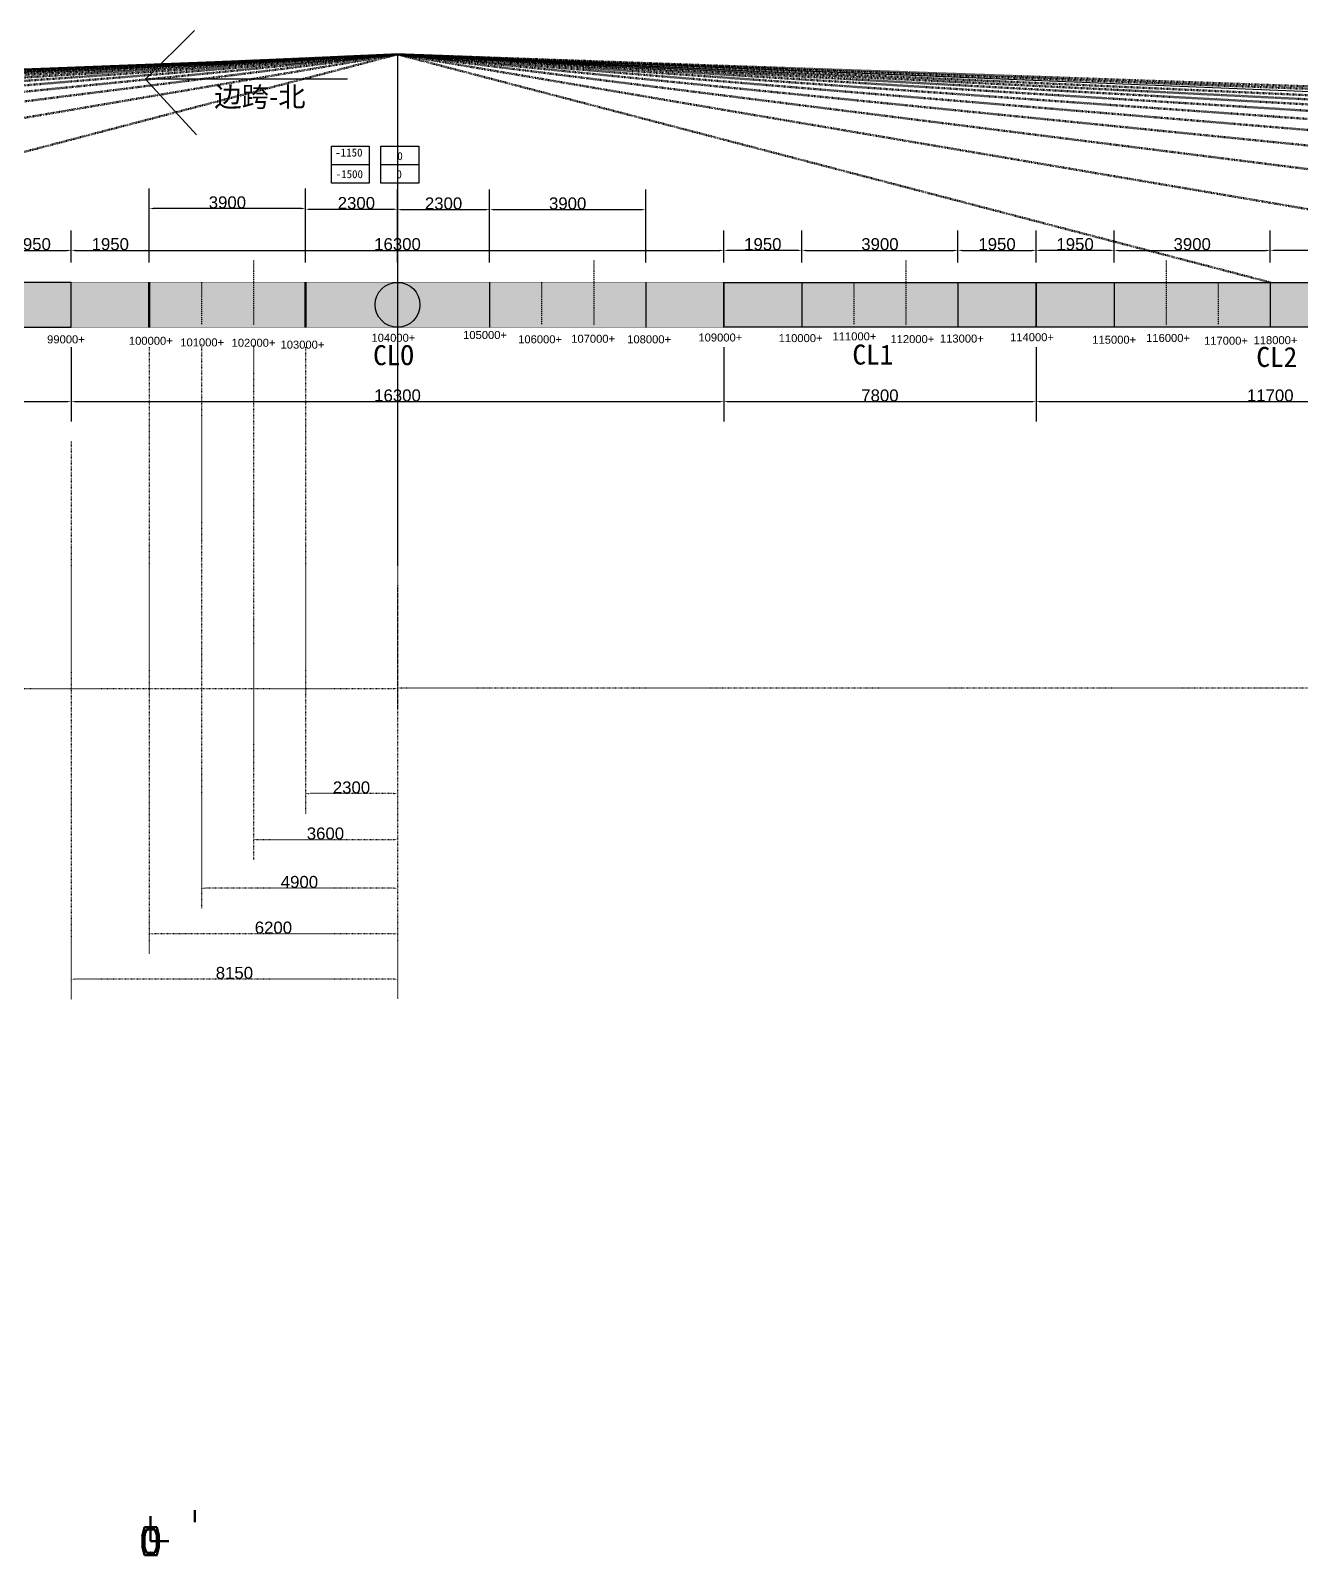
# Model space of a CAD drawing. Header units: millimetres. Extents: x -150378 to 490000, y -63094 to 58178.
# Drawn here: x -9167 to 22580, y -31835 to 6293 of the extents above; entities that cross this region are included whole.
import ezdxf

# ---------------------------------------------------------------- set-up
doc = ezdxf.new("R2010")
doc.units = ezdxf.units.MM
doc.set_wipeout_variables(frame=1)
doc.header["$PDMODE"] = 3
doc.header["$PDSIZE"] = 200
doc.linetypes.add('ACAD_ISO03W100', pattern=[30, 12, -18])
doc.linetypes.add('DASHDOTX2', pattern=[50.8, 25.4, -12.7, 0, -12.7])
doc.layers.add('横隔板', color=7, linetype='Continuous', lineweight=200)
doc.styles.get("Standard").update_dxf_attribs({"font": 'arial.ttf'})
doc.dimstyles.new('ISO-25', dxfattribs={"dimtxt": 300, "dimasz": 100, "dimexe": 500, "dimexo": 500, "dimtad": 1, "dimtxsty": 'Standard', "dimcen": 2.5, "dimadec": 0, "dimazin": 0, "dimtfac": 1, "dimtmove": 0, "dimatfit": 3, "dimfxl": 1, "dimarcsym": 0})

# ---------------------------------------------------------------- blocks, each defined once
blk = doc.blocks.new('*D1')
at = {"color": 0, "lineweight": -2, "transparency": 16777216}
for p, q in [((-8150, 500), (-8150, 1299)), ((8150, 500), (8150, 1299)), ((-8050, 799), (8050, 799))]:
    blk.add_line(p, q, dxfattribs=at)
at = {"color": 0, "transparency": 16777216}
for points in [[(-8050, 816), (-8050, 782), (-8150, 799)], [(8050, 816), (8050, 782), (8150, 799)]]:
    blk.add_solid(points, dxfattribs=at)
at = {"layer": 'Defpoints', "color": 0, "transparency": 16777216}
for p in [(8150, 799), (-8150, 0), (8150, 0)]:
    blk.add_point(p, dxfattribs=at)
at = {"color": 0, "transparency": 16777216, "insert": (0, 953), "char_height": 300, "attachment_point": 5}
blk.add_mtext('16300', dxfattribs=at)
blk = doc.blocks.new('*D4')
at = {"color": 0, "lineweight": -2, "transparency": 16777216}
for p, q in [((-2300, 500), (-2300, 2327)), ((0, 500), (0, 2327)), ((-2200, 1827), (-100, 1827))]:
    blk.add_line(p, q, dxfattribs=at)
at = {"color": 0, "transparency": 16777216}
for points in [[(-2200, 1844), (-2200, 1810), (-2300, 1827)], [(-100, 1844), (-100, 1810), (0, 1827)]]:
    blk.add_solid(points, dxfattribs=at)
at = {"layer": 'Defpoints', "color": 0, "transparency": 16777216}
for p in [(0, 1827), (-2300, 0), (0, 0)]:
    blk.add_point(p, dxfattribs=at)
at = {"color": 0, "transparency": 16777216, "insert": (-1028, 1981), "char_height": 300, "attachment_point": 5}
blk.add_mtext('2300', dxfattribs=at)
blk = doc.blocks.new('*D7')
at = {"color": 0, "lineweight": -2, "transparency": 16777216}
for p, q in [((0, 500), (0, 2317)), ((2300, 500), (2300, 2317)), ((100, 1817), (2200, 1817))]:
    blk.add_line(p, q, dxfattribs=at)
at = {"color": 0, "transparency": 16777216}
for points in [[(100, 1834), (100, 1800), (0, 1817)], [(2200, 1834), (2200, 1800), (2300, 1817)]]:
    blk.add_solid(points, dxfattribs=at)
at = {"layer": 'Defpoints', "color": 0, "transparency": 16777216}
for p in [(2300, 1817), (0, 0), (2300, 0)]:
    blk.add_point(p, dxfattribs=at)
at = {"color": 0, "transparency": 16777216, "insert": (1150, 1971), "char_height": 300, "attachment_point": 5}
blk.add_mtext('2300', dxfattribs=at)
blk = doc.blocks.new('*D8')
at = {"color": 0, "lineweight": -2, "transparency": 16777216}
for p, q in [((-6200, 500), (-6200, 2344)), ((-2300, 500), (-2300, 2344)), ((-2400, 1844), (-6100, 1844))]:
    blk.add_line(p, q, dxfattribs=at)
at = {"color": 0, "transparency": 16777216}
for points in [[(-6100, 1860), (-6100, 1827), (-6200, 1844)], [(-2400, 1860), (-2400, 1827), (-2300, 1844)]]:
    blk.add_solid(points, dxfattribs=at)
at = {"layer": 'Defpoints', "color": 0, "transparency": 16777216}
for p in [(-6200, 1844), (-6200, 0), (-2300, 0)]:
    blk.add_point(p, dxfattribs=at)
at = {"color": 0, "transparency": 16777216, "insert": (-4250, 1997), "char_height": 300, "attachment_point": 5}
blk.add_mtext('3900', dxfattribs=at)
blk = doc.blocks.new('*D9')
at = {"color": 0, "lineweight": -2, "transparency": 16777216}
for p, q in [((2300, 500), (2300, 2317)), ((6200, 500), (6200, 2317)), ((2400, 1817), (6100, 1817))]:
    blk.add_line(p, q, dxfattribs=at)
at = {"color": 0, "transparency": 16777216}
for points in [[(2400, 1834), (2400, 1800), (2300, 1817)], [(6100, 1834), (6100, 1800), (6200, 1817)]]:
    blk.add_solid(points, dxfattribs=at)
at = {"layer": 'Defpoints', "color": 0, "transparency": 16777216}
for p in [(6200, 1817), (2300, 0), (6200, 0)]:
    blk.add_point(p, dxfattribs=at)
at = {"color": 0, "transparency": 16777216, "insert": (4250, 1971), "char_height": 300, "attachment_point": 5}
blk.add_mtext('3900', dxfattribs=at)
blk = doc.blocks.new('*D10')
at = {"color": 0, "lineweight": -2, "transparency": 16777216}
for p, q in [((-8150, -1620), (-8150, -3480)), ((8150, -1620), (8150, -3480)), ((-8050, -2980), (8050, -2980))]:
    blk.add_line(p, q, dxfattribs=at)
at = {"color": 0, "transparency": 16777216}
for points in [[(-8050, -2964), (-8050, -2997), (-8150, -2980)], [(8050, -2964), (8050, -2997), (8150, -2980)]]:
    blk.add_solid(points, dxfattribs=at)
at = {"layer": 'Defpoints', "color": 0, "transparency": 16777216}
for p in [(-8150, -1120), (8150, -1120), (8150, -2980)]:
    blk.add_point(p, dxfattribs=at)
at = {"color": 0, "transparency": 16777216, "insert": (0, -2827), "char_height": 300, "attachment_point": 5}
blk.add_mtext('16300', dxfattribs=at)
blk = doc.blocks.new('*D11')
at = {"color": 0, "lineweight": -2, "transparency": 16777216}
for p, q in [((-15950, -1618), (-15950, -3480)), ((-8150, -1618), (-8150, -3480)), ((-15850, -2980), (-8250, -2980))]:
    blk.add_line(p, q, dxfattribs=at)
at = {"color": 0, "transparency": 16777216}
for points in [[(-15850, -2964), (-15850, -2997), (-15950, -2980)], [(-8250, -2964), (-8250, -2997), (-8150, -2980)]]:
    blk.add_solid(points, dxfattribs=at)
at = {"layer": 'Defpoints', "color": 0, "transparency": 16777216}
for p in [(-15950, -1118), (-8150, -1118), (-8150, -2980)]:
    blk.add_point(p, dxfattribs=at)
at = {"color": 0, "transparency": 16777216, "insert": (-12050, -2827), "char_height": 300, "attachment_point": 5}
blk.add_mtext('7800', dxfattribs=at)
blk = doc.blocks.new('*D12')
at = {"color": 0, "lineweight": -2, "transparency": 16777216}
for p, q in [((-10100, 500), (-10100, 1299)), ((-8150, 500), (-8150, 1299)), ((-10000, 799), (-8250, 799))]:
    blk.add_line(p, q, dxfattribs=at)
at = {"color": 0, "transparency": 16777216}
for points in [[(-10000, 816), (-10000, 782), (-10100, 799)], [(-8250, 816), (-8250, 782), (-8150, 799)]]:
    blk.add_solid(points, dxfattribs=at)
at = {"layer": 'Defpoints', "color": 0, "transparency": 16777216}
for p in [(-8150, 799), (-10100, 0), (-8150, 0)]:
    blk.add_point(p, dxfattribs=at)
at = {"color": 0, "transparency": 16777216, "insert": (-9125, 953), "char_height": 300, "attachment_point": 5}
blk.add_mtext('1950', dxfattribs=at)
blk = doc.blocks.new('*D15')
at = {"color": 0, "lineweight": -2, "transparency": 16777216}
for p, q in [((8150, 500), (8150, 1299)), ((10100, 500), (10100, 1299)), ((10000, 799), (8250, 799))]:
    blk.add_line(p, q, dxfattribs=at)
at = {"color": 0, "transparency": 16777216}
for points in [[(8250, 816), (8250, 782), (8150, 799)], [(10000, 816), (10000, 782), (10100, 799)]]:
    blk.add_solid(points, dxfattribs=at)
at = {"layer": 'Defpoints', "color": 0, "transparency": 16777216}
for p in [(8150, 799), (8150, 0), (10100, 0)]:
    blk.add_point(p, dxfattribs=at)
at = {"color": 0, "transparency": 16777216, "insert": (9125, 953), "char_height": 300, "attachment_point": 5}
blk.add_mtext('1950', dxfattribs=at)
blk = doc.blocks.new('*D16')
at = {"color": 0, "lineweight": -2, "transparency": 16777216}
for p, q in [((10100, 500), (10100, 1299)), ((14000, 500), (14000, 1299)), ((10200, 799), (13900, 799))]:
    blk.add_line(p, q, dxfattribs=at)
at = {"color": 0, "transparency": 16777216}
for points in [[(10200, 816), (10200, 782), (10100, 799)], [(13900, 816), (13900, 782), (14000, 799)]]:
    blk.add_solid(points, dxfattribs=at)
at = {"layer": 'Defpoints', "color": 0, "transparency": 16777216}
for p in [(14000, 799), (14000, 0), (10100, 0)]:
    blk.add_point(p, dxfattribs=at)
at = {"color": 0, "transparency": 16777216, "insert": (12050, 953), "char_height": 300, "attachment_point": 5}
blk.add_mtext('3900', dxfattribs=at)
blk = doc.blocks.new('*D17')
at = {"color": 0, "lineweight": -2, "transparency": 16777216}
for p, q in [((14000, 500), (14000, 1299)), ((15950, 500), (15950, 1299)), ((14100, 799), (15850, 799))]:
    blk.add_line(p, q, dxfattribs=at)
at = {"color": 0, "transparency": 16777216}
for points in [[(14100, 816), (14100, 782), (14000, 799)], [(15850, 816), (15850, 782), (15950, 799)]]:
    blk.add_solid(points, dxfattribs=at)
at = {"layer": 'Defpoints', "color": 0, "transparency": 16777216}
for p in [(15950, 799), (14000, 0), (15950, 0)]:
    blk.add_point(p, dxfattribs=at)
at = {"color": 0, "transparency": 16777216, "insert": (14975, 953), "char_height": 300, "attachment_point": 5}
blk.add_mtext('1950', dxfattribs=at)
blk = doc.blocks.new('*D18')
at = {"color": 0, "lineweight": -2, "transparency": 16777216}
for p, q in [((8150, -1620), (8150, -3480)), ((15950, -1620), (15950, -3480)), ((8250, -2980), (15850, -2980))]:
    blk.add_line(p, q, dxfattribs=at)
at = {"color": 0, "transparency": 16777216}
for points in [[(8250, -2964), (8250, -2997), (8150, -2980)], [(15850, -2964), (15850, -2997), (15950, -2980)]]:
    blk.add_solid(points, dxfattribs=at)
at = {"layer": 'Defpoints', "color": 0, "transparency": 16777216}
for p in [(8150, -1120), (15950, -1120), (15950, -2980)]:
    blk.add_point(p, dxfattribs=at)
at = {"color": 0, "transparency": 16777216, "insert": (12050, -2827), "char_height": 300, "attachment_point": 5}
blk.add_mtext('7800', dxfattribs=at)
blk = doc.blocks.new('*D26')
at = {"color": 0, "lineweight": -2, "transparency": 16777216}
for p, q in [((15950, -1619), (15950, -3480)), ((27650, -1619), (27650, -3480)), ((16050, -2980), (27550, -2980))]:
    blk.add_line(p, q, dxfattribs=at)
at = {"color": 0, "transparency": 16777216}
for points in [[(16050, -2964), (16050, -2997), (15950, -2980)], [(27550, -2964), (27550, -2997), (27650, -2980)]]:
    blk.add_solid(points, dxfattribs=at)
at = {"layer": 'Defpoints', "color": 0, "transparency": 16777216}
for p in [(15950, -1119), (27650, -1119), (27650, -2980)]:
    blk.add_point(p, dxfattribs=at)
at = {"color": 0, "transparency": 16777216, "insert": (21800, -2827), "char_height": 300, "attachment_point": 5}
blk.add_mtext('11700', dxfattribs=at)
blk = doc.blocks.new('*D27')
at = {"color": 0, "lineweight": -2, "transparency": 16777216}
for p, q in [((21800, 500), (21800, 1299)), ((25700, 500), (25700, 1299)), ((25600, 799), (21900, 799))]:
    blk.add_line(p, q, dxfattribs=at)
at = {"color": 0, "transparency": 16777216}
for points in [[(21900, 816), (21900, 782), (21800, 799)], [(25600, 816), (25600, 782), (25700, 799)]]:
    blk.add_solid(points, dxfattribs=at)
at = {"layer": 'Defpoints', "color": 0, "transparency": 16777216}
for p in [(21800, 799), (21800, 0), (25700, 0)]:
    blk.add_point(p, dxfattribs=at)
at = {"color": 0, "transparency": 16777216, "insert": (23750, 953), "char_height": 300, "attachment_point": 5}
blk.add_mtext('3900', dxfattribs=at)
blk = doc.blocks.new('*D28')
at = {"color": 0, "lineweight": -2, "transparency": 16777216}
for p, q in [((15950, 500), (15950, 1299)), ((17900, 500), (17900, 1299)), ((17800, 799), (16050, 799))]:
    blk.add_line(p, q, dxfattribs=at)
at = {"color": 0, "transparency": 16777216}
for points in [[(16050, 816), (16050, 782), (15950, 799)], [(17800, 816), (17800, 782), (17900, 799)]]:
    blk.add_solid(points, dxfattribs=at)
at = {"layer": 'Defpoints', "color": 0, "transparency": 16777216}
for p in [(15950, 799), (15950, 0), (17900, 0)]:
    blk.add_point(p, dxfattribs=at)
at = {"color": 0, "transparency": 16777216, "insert": (16925, 953), "char_height": 300, "attachment_point": 5}
blk.add_mtext('1950', dxfattribs=at)
blk = doc.blocks.new('*D24')
at = {"color": 0, "lineweight": -2, "transparency": 16777216}
for p, q in [((17900, 500), (17900, 1299)), ((21800, 500), (21800, 1299)), ((18000, 799), (21700, 799))]:
    blk.add_line(p, q, dxfattribs=at)
at = {"color": 0, "transparency": 16777216}
for points in [[(18000, 816), (18000, 782), (17900, 799)], [(21700, 816), (21700, 782), (21800, 799)]]:
    blk.add_solid(points, dxfattribs=at)
at = {"layer": 'Defpoints', "color": 0, "transparency": 16777216}
for p in [(21800, 799), (17900, 0), (21800, 0)]:
    blk.add_point(p, dxfattribs=at)
at = {"color": 0, "transparency": 16777216, "insert": (19850, 953), "char_height": 300, "attachment_point": 5}
blk.add_mtext('3900', dxfattribs=at)
blk = doc.blocks.new('*D136')
at = {"color": 0, "linetype": 'ACAD_ISO03W100', "lineweight": -2, "transparency": 16777216}
for p, q in [((-150000, -1622), (-150000, -10652)), ((0, -7582), (0, -10652)), ((-100, -10152), (-149900, -10152))]:
    blk.add_line(p, q, dxfattribs=at)
at = {"color": 0, "linetype": 'ACAD_ISO03W100', "lineweight": 100, "transparency": 16777216}
for points in [[(-149900, -10135), (-149900, -10169), (-150000, -10152)], [(-100, -10135), (-100, -10169), (0, -10152)]]:
    blk.add_solid(points, dxfattribs=at)
at = {"layer": 'Defpoints', "color": 0, "linetype": 'ACAD_ISO03W100', "lineweight": 100, "transparency": 16777216}
for p in [(-150000, -1122), (0, -7082), (-150000, -10152)]:
    blk.add_point(p, dxfattribs=at)
at = {"color": 0, "linetype": 'ACAD_ISO03W100', "lineweight": 100, "transparency": 16777216, "insert": (-75000, -9998), "char_height": 300, "attachment_point": 5}
blk.add_mtext('150000', dxfattribs=at)
blk = doc.blocks.new('*D150')
at = {"color": 0, "linetype": 'ACAD_ISO03W100', "lineweight": -2, "transparency": 16777216}
for p, q in [((0, -1620), (0, -10635)), ((170000, -1635), (170000, -10635)), ((100, -10135), (169900, -10135))]:
    blk.add_line(p, q, dxfattribs=at)
at = {"color": 0, "linetype": 'ACAD_ISO03W100', "lineweight": 100, "transparency": 16777216}
for points in [[(100, -10119), (100, -10152), (0, -10135)], [(169900, -10119), (169900, -10152), (170000, -10135)]]:
    blk.add_solid(points, dxfattribs=at)
at = {"layer": 'Defpoints', "color": 0, "linetype": 'ACAD_ISO03W100', "lineweight": 100, "transparency": 16777216}
for p in [(0, -1120), (170000, -1135), (170000, -10135)]:
    blk.add_point(p, dxfattribs=at)
at = {"color": 0, "linetype": 'ACAD_ISO03W100', "lineweight": 100, "transparency": 16777216, "insert": (85000, -9982), "char_height": 300, "attachment_point": 5}
blk.add_mtext('170000', dxfattribs=at)
blk = doc.blocks.new('*D294')
at = {"color": 0, "linetype": 'ACAD_ISO03W100', "lineweight": -2, "transparency": 16777216}
for p, q in [((-2300, -1620), (-2300, -13275)), ((0, -1620), (0, -13275)), ((-100, -12775), (-2200, -12775))]:
    blk.add_line(p, q, dxfattribs=at)
at = {"color": 0, "linetype": 'ACAD_ISO03W100', "lineweight": 100, "transparency": 16777216}
for points in [[(-2200, -12758), (-2200, -12792), (-2300, -12775)], [(-100, -12758), (-100, -12792), (0, -12775)]]:
    blk.add_solid(points, dxfattribs=at)
at = {"layer": 'Defpoints', "color": 0, "linetype": 'ACAD_ISO03W100', "lineweight": 100, "transparency": 16777216}
for p in [(-2300, -1120), (0, -1120), (-2300, -12775)]:
    blk.add_point(p, dxfattribs=at)
at = {"color": 0, "linetype": 'ACAD_ISO03W100', "lineweight": 100, "transparency": 16777216, "insert": (-1150, -12621), "char_height": 300, "attachment_point": 5}
blk.add_mtext('2300', dxfattribs=at)
blk = doc.blocks.new('*D295')
at = {"color": 0, "linetype": 'ACAD_ISO03W100', "lineweight": -2, "transparency": 16777216}
for p, q in [((-3600, -1579), (-3600, -14426)), ((0, -1620), (0, -14426)), ((-100, -13926), (-3500, -13926))]:
    blk.add_line(p, q, dxfattribs=at)
at = {"color": 0, "linetype": 'ACAD_ISO03W100', "lineweight": 100, "transparency": 16777216}
for points in [[(-3500, -13909), (-3500, -13942), (-3600, -13926)], [(-100, -13909), (-100, -13942), (0, -13926)]]:
    blk.add_solid(points, dxfattribs=at)
at = {"layer": 'Defpoints', "color": 0, "linetype": 'ACAD_ISO03W100', "lineweight": 100, "transparency": 16777216}
for p in [(-3600, -1079, -2645), (0, -1120), (-3600, -13926)]:
    blk.add_point(p, dxfattribs=at)
at = {"color": 0, "linetype": 'ACAD_ISO03W100', "lineweight": 100, "transparency": 16777216, "insert": (-1800, -13772), "char_height": 300, "attachment_point": 5}
blk.add_mtext('3600', dxfattribs=at)
blk = doc.blocks.new('*D296')
at = {"color": 0, "linetype": 'ACAD_ISO03W100', "lineweight": -2, "transparency": 16777216}
for p, q in [((-4900, -1552), (-4900, -15637)), ((0, -1620), (0, -15637)), ((-100, -15137), (-4800, -15137))]:
    blk.add_line(p, q, dxfattribs=at)
at = {"color": 0, "linetype": 'ACAD_ISO03W100', "lineweight": 100, "transparency": 16777216}
for points in [[(-4800, -15120), (-4800, -15154), (-4900, -15137)], [(-100, -15120), (-100, -15154), (0, -15137)]]:
    blk.add_solid(points, dxfattribs=at)
at = {"layer": 'Defpoints', "color": 0, "linetype": 'ACAD_ISO03W100', "lineweight": 100, "transparency": 16777216}
for p in [(-4900, -1052, -2645), (0, -1120), (-4900, -15137)]:
    blk.add_point(p, dxfattribs=at)
at = {"color": 0, "linetype": 'ACAD_ISO03W100', "lineweight": 100, "transparency": 16777216, "insert": (-2450, -14983), "char_height": 300, "attachment_point": 5}
blk.add_mtext('4900', dxfattribs=at)
blk = doc.blocks.new('*D297')
at = {"color": 0, "linetype": 'ACAD_ISO03W100', "lineweight": -2, "transparency": 16777216}
for p, q in [((-6200, -1620), (-6200, -16778)), ((0, -1620), (0, -16778)), ((-100, -16278), (-6100, -16278))]:
    blk.add_line(p, q, dxfattribs=at)
at = {"color": 0, "linetype": 'ACAD_ISO03W100', "lineweight": 100, "transparency": 16777216}
for points in [[(-6100, -16261), (-6100, -16295), (-6200, -16278)], [(-100, -16261), (-100, -16295), (0, -16278)]]:
    blk.add_solid(points, dxfattribs=at)
at = {"layer": 'Defpoints', "color": 0, "linetype": 'ACAD_ISO03W100', "lineweight": 100, "transparency": 16777216}
for p in [(-6200, -1120), (0, -1120), (-6200, -16278)]:
    blk.add_point(p, dxfattribs=at)
at = {"color": 0, "linetype": 'ACAD_ISO03W100', "lineweight": 100, "transparency": 16777216, "insert": (-3100, -16124), "char_height": 300, "attachment_point": 5}
blk.add_mtext('6200', dxfattribs=at)
blk = doc.blocks.new('*D298')
at = {"color": 0, "linetype": 'ACAD_ISO03W100', "lineweight": -2, "transparency": 16777216}
for p, q in [((0, -1620), (0, -17909)), ((-8150, -3980), (-8150, -17909)), ((-100, -17409), (-8050, -17409))]:
    blk.add_line(p, q, dxfattribs=at)
at = {"color": 0, "linetype": 'ACAD_ISO03W100', "lineweight": 100, "transparency": 16777216}
for points in [[(-8050, -17392), (-8050, -17426), (-8150, -17409)], [(-100, -17392), (-100, -17426), (0, -17409)]]:
    blk.add_solid(points, dxfattribs=at)
at = {"layer": 'Defpoints', "color": 0, "linetype": 'ACAD_ISO03W100', "lineweight": 100, "transparency": 16777216}
for p in [(0, -1120), (-8150, -3480), (-8150, -17409)]:
    blk.add_point(p, dxfattribs=at)
at = {"color": 0, "linetype": 'ACAD_ISO03W100', "lineweight": 100, "transparency": 16777216, "insert": (-4075, -17255), "char_height": 300, "attachment_point": 5}
blk.add_mtext('8150', dxfattribs=at)
blk = doc.blocks.new('*D299')
at = {"color": 0, "linetype": 'ACAD_ISO03W100', "lineweight": -2, "transparency": 16777216}
for p, q in [((-8150, 500), (-8150, 1299)), ((-6200, 500), (-6200, 1299)), ((-8050, 799), (-6300, 799))]:
    blk.add_line(p, q, dxfattribs=at)
at = {"color": 0, "linetype": 'ACAD_ISO03W100', "lineweight": 100, "transparency": 16777216}
for points in [[(-8050, 816), (-8050, 782), (-8150, 799)], [(-6300, 816), (-6300, 782), (-6200, 799)]]:
    blk.add_solid(points, dxfattribs=at)
at = {"layer": 'Defpoints', "color": 0, "linetype": 'ACAD_ISO03W100', "lineweight": 100, "transparency": 16777216}
for p in [(-6200, 799), (-8150, 0), (-6200, 0)]:
    blk.add_point(p, dxfattribs=at)
at = {"color": 0, "linetype": 'ACAD_ISO03W100', "lineweight": 100, "transparency": 16777216, "insert": (-7175, 953), "char_height": 300, "attachment_point": 5}
blk.add_mtext('1950', dxfattribs=at)

msp = doc.modelspace()

# ---------------------------------------------------------------- hatches: boundary and pattern name
at = {"true_color": 0x105689}
h = msp.add_hatch(color=146, dxfattribs=at)
h.dxf.hatch_style = 1
h.paths.add_polyline_path([(27650, -1119.046), (27650, 0), (15950, 0), (15950, -1119.046)])

# ---------------------------------------------------------------- linework, layer by layer
for p, q in [((-6292.761, 5074.266), (-5073.086, 6293.137)), ((-1247.743, 5074.266), (-6292.761, 5074.266)), ((-6292.761, 5074.266), (-5017.647, 3689.185)), ((-5017.647, 3689.185), (-6292.761, 5074.266)), ((-1652.861, 2944.823), (-705.539, 2944.823)), ((-415.158, 2942.359), (532.164, 2942.359)), ((10100, 0), (10100, -1118.353)), ((14000, 0), (14000, -1118.353)), ((17900, 0), (17900, -1119.046)), ((21800, 0), (21800, -1119.046))]:
    msp.add_line(p, q)
at = {"color": 1, "linetype": 'DASHDOTX2'}
for p, q in [((12700, 547.483), (12700, -1079.094, -2644.819)), ((19200, 547.483), (19200, -1079.094, -2644.819)), ((20500, 0, 2240.514), (20500, -1052.108, -2644.819)), ((11400, 0, 2240.514), (11400, -1052.108, -2644.819))]:
    msp.add_line(p, q, dxfattribs=at)
at = {"lineweight": 100}
for p, q in [((-6166.138, -30829.488), (-6166.138, -31450.987)), ((-5067.041, -30679.452), (-5067.041, -30979.452)), ((-5067.041, -30979.452), (-5067.041, -30979.452, -100)), ((-6166.138, -31450.987), (-5710.451, -31450.987))]:
    msp.add_line(p, q, dxfattribs=at)
at = {"color": 1, "lineweight": 100}
for p, q in [((-6316.138, -31100.987), (-6366.138, -31300.987)), ((-6316.138, -31100.987), (-6016.138, -31100.987)), ((-6316.138, -31300.987), (-6266.138, -31160.987)), ((-6266.138, -31160.987), (-6066.138, -31160.987)), ((-6016.138, -31300.987), (-6066.138, -31160.987)), ((-6016.138, -31100.987), (-5966.138, -31300.987)), ((-6366.138, -31300.987), (-6366.138, -31600.987)), ((-6366.138, -31600.987), (-6316.138, -31800.987)), ((-6316.138, -31600.987), (-6316.138, -31300.987)), ((-6266.138, -31740.987), (-6316.138, -31600.987)), ((-6066.138, -31740.987), (-6016.138, -31600.987)), ((-6016.138, -31600.987), (-6016.138, -31300.987)), ((-5966.138, -31600.987), (-6016.138, -31800.987)), ((-5966.138, -31300.987), (-5966.138, -31600.987)), ((-6316.138, -31800.987), (-6016.138, -31800.987)), ((-6266.138, -31740.987), (-6066.138, -31740.987))]:
    msp.add_line(p, q, dxfattribs=at)
for points in [[(-1652.861, 3406.723), (-705.539, 3406.723), (-705.539, 2482.923), (-1652.861, 2482.923)], [(-415.158, 3404.259), (532.164, 3404.259), (532.164, 2480.459), (-415.158, 2480.459)], [(-8150, 0), (8150, 0), (8150, -1119.81), (-8150, -1119.81)], [(15950, 0), (27650, 0), (27650, -1119.046), (15950, -1119.046)]]:
    msp.add_lwpolyline(points, close=True)

# ---------------------------------------------------------------- texts
at = {"char_height": 500}
for s, insert, attachment_point in [('{\\fSimSun|b0|i0|c134|p2;边跨}-{\\fSimSun|b0|i0|c134|p2;北}', (-4575.556, 4889.033), 1), ('{\\fSimSun|b0|i0|c134|p2;CLO}', (-609.883, -1568.701), 1), ('{\\fSimSun|b0|i0|c134|p2;CL1}', (11362.887, -1553.558), 1), ('{\\fSimSun|b0|i0|c134|p2;CL2}', (22473.032, -1613.217), 3)]:
    msp.add_mtext_dynamic_manual_height_columns(s, width=4129.02136, gutter_width=12.5, heights=[0], dxfattribs=dict(at, insert=insert, attachment_point=attachment_point))
at = {"color": 1, "char_height": 200, "attachment_point": 1}
for s, width, insert in [('{\\fSimSun|b0|i0|c134|p2;-1150}', 866.99239, (-1554.586, 3343.607)), ('{\\fSimSun|b0|i0|c134|p2;0}', 866.99239, (-4.786, 3255.534)), ('{\\fSimSun|b0|i0|c134|p2;-1500}', 815.31736, (-1543.103, 2804.245)), ('{\\fSimSun|b0|i0|c134|p2;0}', 815.31736, (-27.74, 2801.781))]:
    msp.add_mtext_dynamic_manual_height_columns(s, width=width, gutter_width=12.5, heights=[0], dxfattribs=dict(at, insert=insert))
at = {"linetype": 'ACAD_ISO03W100', "lineweight": 100, "char_height": 200, "attachment_point": 3}
for s, insert in [('99000+', (-7812.148, -1323.707)), ('100000+', (-5614.034, -1358.977)), ('101000+', (-4331.436, -1399.492)), ('102000+', (-3048.917, -1408.744)), ('103000+', (-1826.798, -1455.665)), ('106000+', (4108.883, -1322.085)), ('108000+', (6832.55, -1322.286)), ('110000+', (10616.423, -1292.372)), ('111000+', (11961.39, -1248.986)), ('112000+', (13407.738, -1317.477)), ('113000+', (14644.432, -1304.031)), ('114000+', (16396.698, -1270.03)), ('115000+', (18449.875, -1332.327)), ('116000+', (19794.842, -1288.94)), ('117000+', (21241.19, -1357.431)), ('118000+', (22477.884, -1343.986))]:
    msp.add_mtext_dynamic_manual_height_columns(s, width=1034.48869, gutter_width=12.5, heights=[0], dxfattribs=dict(at, insert=insert))
at = {"lineweight": 100, "char_height": 20, "attachment_point": 1}
for s, insert in [('62', (-6351.754, -31070.796)), ('12', (-6264.886, -31176.526)), ('51', (-6157.246, -31060.362)), ('1', (-6157.987, -31176.465)), ('2', (-6082.655, -31177.512)), ('52', (-6011.431, -31073.03)), ('61', (-6407.235, -31302.915)), ('59', (-6405.113, -31586.843)), ('60', (-6399.844, -31453.554)), ('11', (-6309.423, -31302.671)), ('9', (-6307.301, -31586.599)), ('10', (-6302.032, -31453.311)), ('3', (-6040.305, -31294.745)), ('5', (-6036.785, -31577.222)), ('4', (-6035.794, -31414.971)), ('54', (-5958.717, -31407.532)), ('55', (-5955.477, -31579.912)), ('53', (-5952.009, -31288.726)), ('58', (-6343.188, -31806.884)), ('8', (-6256.533, -31706.708)), ('57', (-6183.367, -31815.171)), ('7', (-6182.229, -31710.865)), ('6', (-6085.52, -31706.274)), ('56', (-6009.564, -31808.935))]:
    msp.add_mtext_dynamic_manual_height_columns(s, width=174.05017, gutter_width=12.5, heights=[0], dxfattribs=dict(at, insert=insert))

# ---------------------------------------------------------------- dimensions: what is measured, and where the dimension line sits
dim = msp.add_linear_dim(base=(8150, 798.905), p1=(-8150, 0), p2=(8150, 0), dimstyle='ISO-25')
dim.commit()
dim.dimension.update_dxf_attribs({"geometry": '*D1', "text_midpoint": (0, 952.805)})
for base, p1, p2, picture, middle in [((14000, 798.905), (10100, 0), (14000, 0), '*D16', (12050, 952.805)), ((15950, 798.905), (14000, 0), (15950, 0), '*D17', (14975, 952.702)), ((15950, 798.905), (17900, 0), (15950, 0), '*D28', (16925, 952.702)), ((21800, 798.905), (17900, 0), (21800, 0), '*D24', (19850, 952.805)), ((21800, 798.905), (25700, 0), (21800, 0), '*D27', (23750, 952.805)), ((27650, -2980.402), (15950, -1119.046), (27650, -1119.046), '*D26', (21800, -2826.606))]:
    dim = msp.add_linear_dim(base=base, p1=p1, p2=p2, angle=180, dimstyle='ISO-25')
    dim.commit()
    dim.dimension.update_dxf_attribs({"geometry": picture, "text_midpoint": middle})

# ---------------------------------------------------------------- next in the draw order: wipeouts: each hides what was drawn before it
msp.add_wipeout([(-8150, 0), (8150, 0), (8150, -1119.81), (-8150, -1119.81)])

# ---------------------------------------------------------------- next in the draw order: hatches: boundary and pattern name
h = msp.add_hatch(color=3)
h.dxf.hatch_style = 1
h.paths.add_polyline_path([(-8150, 0), (-10100, 0), (-10100, -1118.353), (-8150, -1118.353)])
h.paths.add_polyline_path([(-10100, 0), (-12050, 0), (-12050, -1118.353), (-10100, -1118.353)])
h.paths.add_polyline_path([(-12050, 0), (-14000, 0), (-14000, -1118.353), (-12050, -1118.353)])
h.paths.add_polyline_path([(-14000, 0), (-15950, 0), (-15950, -1118.353), (-14000, -1118.353)])
h = msp.add_hatch()
h.set_pattern_fill('ANGLE', color=256)
h.set_pattern_definition([(0, (0, 0), (0, 6.985), [5.08, -1.905]), (90, (0, 0), (-6.985, 4e-16), [5.08, -1.905])])
h.paths.add_polyline_path([(8150, -1119.81), (8150, 0), (-8150, 0), (-8150, -1119.81)])
h = msp.add_hatch(color=256)
h.dxf.hatch_style = 1
h.set_gradient(color1=(0, 0, 255), color2=(255, 255, 0), tint=1)
h.paths.add_polyline_path([(8150, -1119.81), (8150, 0), (-8150, 0), (-8150, -1119.81)])
h = msp.add_hatch(color=3)
h.dxf.hatch_style = 1
h.paths.add_polyline_path([(559.905, -559.905, 1), (-559.905, -559.905, 1)])
at = {"true_color": 0xed1f24}
h = msp.add_hatch(color=240, dxfattribs=at)
h.dxf.hatch_style = 1
h.paths.add_polyline_path([(8150, -1119.81), (8150, 0), (-8150, 0), (-8150, -1119.81)])
h = msp.add_hatch(color=3)
h.dxf.hatch_style = 1
h.paths.add_polyline_path([(10100, 0), (8150, 0), (8150, -1118.353), (10100, -1118.353)])
h.paths.add_polyline_path([(12050, 0), (10100, 0), (10100, -1118.353), (12050, -1118.353)])
h.paths.add_polyline_path([(14000, 0), (12050, 0), (12050, -1118.353), (14000, -1118.353)])
h.paths.add_polyline_path([(15950, 0), (14000, 0), (14000, -1118.353), (15950, -1118.353)])

# ---------------------------------------------------------------- next in the draw order: linework, layer by layer
for p, q in [((-146600, 0), (0, 5696.894, 106998.121)), ((-138800, 0), (0, 5696.894, 106998.121)), ((138800, 0), (0, 5696.894, 106998.121)), ((2300, 0), (2300, -1119.81)), ((6200, 0), (6200, -1119.81))]:
    msp.add_line(p, q)
at = {"linetype": 'ACAD_ISO03W100', "lineweight": 100}
for p in [(-131000, 0), (-123200, 0), (-115400, 0), (-103700, 0), (-92000, 0), (-80300, 0), (-68600, 0), (-56900, 0), (-45200, 0), (-33500, 0), (-21800, 0), (115400, 0), (103700, 0), (92000, 0), (80300, 0), (68600, 0), (56900, 0), (45200, 0), (33500, 0), (21800, 0), (150500, 0), (162200, 0), (127100, 0)]:
    msp.add_line(p, (0, 5696.894, 106998.121), dxfattribs=at)
at = {"color": 1}
msp.add_line((0, 5696.894, 106998.121), (0, -7081.901), dxfattribs=at)
at = {"color": 1, "linetype": 'DASHDOTX2'}
for p, q in [((-3600, 547.483), (-3600, -1079.094, -2644.819)), ((4900, 547.483), (4900, -1079.094, -2644.819)), ((-4900, 0, 2240.514), (-4900, -1052.108, -2644.819)), ((3600, 0, 2240.514), (3600, -1052.108, -2644.819))]:
    msp.add_line(p, q, dxfattribs=at)
for points in [[(-8150, 0), (-15950, 0), (-15950, -1118.353), (-8150, -1118.353)], [(8150, 0), (15950, 0), (15950, -1118.353), (8150, -1118.353)]]:
    msp.add_lwpolyline(points, close=True)
msp.add_circle((0, -559.905), 559.905)
at = {"layer": '横隔板', "lineweight": 211}
for p, q in [((-6200, 0), (-6200, -1119.81)), ((-2300, 0), (-2300, -1119.81))]:
    msp.add_line(p, q, dxfattribs=at)

# ---------------------------------------------------------------- next in the draw order: texts
at = {"linetype": 'ACAD_ISO03W100', "lineweight": 100, "char_height": 200, "attachment_point": 3}
for s, insert in [('104000+', (444.747, -1284.066)), ('105000+', (2734.382, -1213.97)), ('107000+', (5433.997, -1308.578)), ('109000+', (8611.384, -1277.141))]:
    msp.add_mtext_dynamic_manual_height_columns(s, width=1034.48869, gutter_width=12.5, heights=[0], dxfattribs=dict(at, insert=insert))

# ---------------------------------------------------------------- next in the draw order: dimensions: what is measured, and where the dimension line sits
for base, p1, p2, picture, middle in [((-6200, 1843.569), (-2300, 0), (-6200, 0), '*D8', (-4250, 1997.468)), ((6200, 1817.019), (2300, 0), (6200, 0), '*D9', (4250, 1970.918)), ((-8150, 798.905), (-10100, 0), (-8150, 0), '*D12', (-9125, 952.702)), ((-8150, -2980.402), (-15950, -1118.353), (-8150, -1118.353), '*D11', (-12050, -2826.606)), ((8150, -2980.402), (-8150, -1119.81), (8150, -1119.81), '*D10', (0, -2826.503)), ((15950, -2980.402), (8150, -1119.81), (15950, -1119.81), '*D18', (12050, -2826.606))]:
    dim = msp.add_linear_dim(base=base, p1=p1, p2=p2, dimstyle='ISO-25')
    dim.commit()
    dim.dimension.update_dxf_attribs({"geometry": picture, "text_midpoint": middle})
for base, p1, p2, picture, middle in [((0, 1826.902), (-2300, 0), (0, 0), '*D4', (-1028.421, 1826.902)), ((2300, 1817.019), (0, 0), (2300, 0), '*D7', (1150, 1817.019))]:
    dim = msp.add_linear_dim(base=base, p1=p1, p2=p2, dimstyle='ISO-25')
    dim.commit()
    dim.dimension.update_dxf_attribs({"geometry": picture, "text_midpoint": middle, "dimtype": 160})
at = {"linetype": 'ACAD_ISO03W100', "lineweight": 100}
for base, p1, p2, picture, middle in [((-6200, 798.905), (-8150, 0), (-6200, 0), '*D299', (-7175, 952.702)), ((-150000, -10152.07), (0, -7081.901), (-150000, -1121.547), '*D136', (-75000, -9998.273)), ((-8150, -17409.019), (0, -1119.81), (-8150, -3480.402), '*D298', (-4075, -17255.222)), ((-6200, -16278.057), (0, -1119.81), (-6200, -1119.81), '*D297', (-3100, -16124.26)), ((-4900, -15137.116), (0, -1119.81), (-4900, -1052.108, -2644.819), '*D296', (-2450, -14983.319)), ((-3600, -13925.641), (0, -1119.81), (-3600, -1079.094, -2644.819), '*D295', (-1800, -13771.742)), ((-2300, -12775.035), (0, -1119.81), (-2300, -1119.81), '*D294', (-1150, -12621.135)), ((170000, -10135.403), (0, -1119.81), (170000, -1134.849), '*D150', (85000, -9981.606))]:
    dim = msp.add_linear_dim(base=base, p1=p1, p2=p2, dimstyle='ISO-25', dxfattribs=at)
    dim.commit()
    dim.dimension.update_dxf_attribs({"geometry": picture, "text_midpoint": middle})
dim = msp.add_linear_dim(base=(8150, 798.905), p1=(10100, 0), p2=(8150, 0), angle=180, dimstyle='ISO-25')
dim.commit()
dim.dimension.update_dxf_attribs({"geometry": '*D15', "text_midpoint": (9125, 952.702)})

doc.saveas('drawing.dxf')
